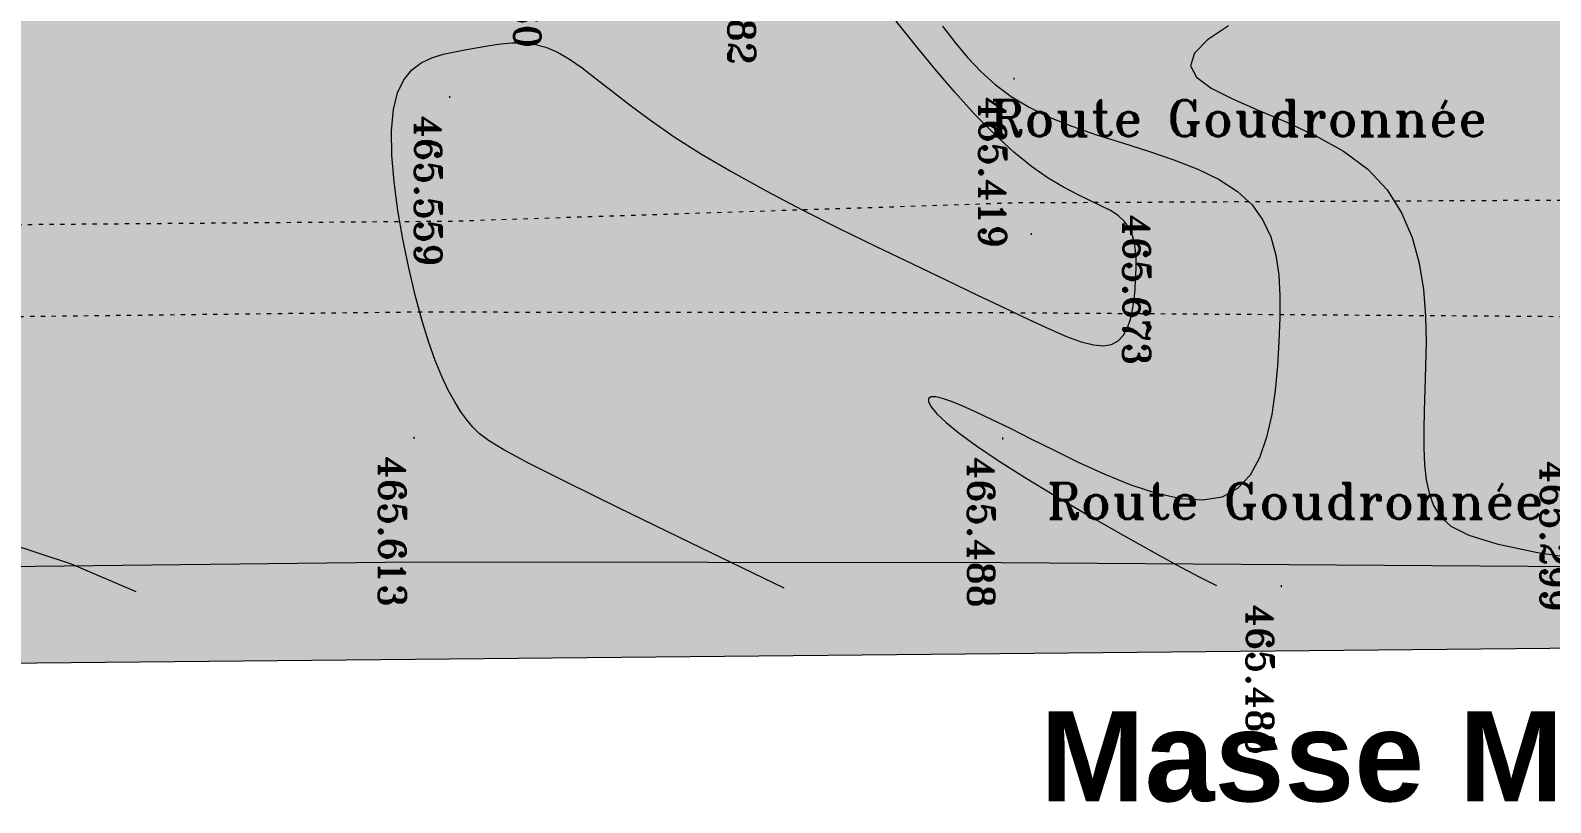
# Model space of a CAD drawing. Header units: millimetres. Extents: x 132836 to 1862386, y -330276 to -143438.
# Drawn here: x 167533 to 209873, y -298702 to -277202 of the extents above; entities that cross this region are included whole.
import ezdxf

# ---------------------------------------------------------------- set-up
doc = ezdxf.new("R2010")
doc.units = ezdxf.units.MM
doc.header["$MEASUREMENT"] = 0
doc.linetypes.add('ACAD_ISO03W100', pattern=[300, 120, -180])
for name, color, linetype in [('Cotations - 1_100', 7, 'Continuous'), ('Nouveau_CN_01_00', 7, 'Continuous'), ('Nouveau_CN_02_00', 7, 'Continuous'), ('Nouveau_rg', 7, 'Continuous'), ('Nouveau_TopoAlt', 7, 'Continuous'), ('Nouveau_TopoJIS', 7, 'Continuous')]:
    doc.layers.add(name, color=color, linetype=linetype)
doc.styles.add('STYLE_GENERE_3', font='')
doc.styles.add('STYLE_GENERE_5', font='romant.shx')
doc.styles.add('STYLE_GENERE_6', font='romant.shx')
doc.styles.get('STYLE_GENERE_3').set_extended_font_data('Arial', bold=True)

msp = doc.modelspace()

# ---------------------------------------------------------------- hatches: boundary and pattern name
at = {"linetype": 'Continuous', "lineweight": 0, "true_color": 0x6f6f6f}
h = msp.add_hatch(color=8, dxfattribs=at)
h.paths.add_polyline_path([(141848.442, -275935.042), (141848.442, -295062.571), (269220.821, -293826.868), (269220.821, -270902.734), (268763.049, -270902.734), (254213.6, -271040.575), (254213.6, -163437.635), (153156.2, -163437.635), (153156.2, -271040.575), (153182.962, -271040.57), (153183.146, -272000.514, -0.409427364), (149183.681, -275935.042)])
h.paths.add_polyline_path([(158435.584, -260639.953), (155145.584, -260639.953), (155145.584, -248364.953), (155145.584, -243089.974), (155145.584, -242189.974), (158435.584, -242189.974)], flags=0)
h.paths.add_polyline_path([(196775.042, -260810.571), (196775.042, -222495.57), (186955.542, -222495.57), (186955.542, -218295.57), (196754.55, -218295.57), (196754.55, -208495.57), (196754.55, -204495.57), (193355.542, -204495.57), (193355.542, -201780.57), (193355.542, -195161.535), (195576.034, -195161.535), (195576.034, -189810.571), (217850.068, -189810.571), (217850.068, -262266.885), (245610.045, -262266.885), (245610.045, -253395.571), (245626.034, -253395.571), (246426.034, -253395.571), (247826.034, -253395.571), (247826.034, -248005.571), (247826.034, -246605.571), (245626.034, -246605.571), (245610.045, -246605.571), (245610.045, -171995.57), (212806.28, -171995.57), (161503.433, -171995.57), (161503.433, -193810.571), (161503.433, -230015.57), (161503.433, -260810.571)], flags=0)
h.paths.add_polyline_path([(162737.042, -269433.913, -0.09031866), (162858.773, -268727.623, -0.201448728), (163912.639, -267592.74, -0.104211445), (164718.006, -267415.055), (165317.979, -267409.371, -0.104044608), (166125.354, -267571.244, -0.238255457), (167284.257, -268953.318, -0.055188622), (167336.836, -269390.334), (167338.931, -269611.438), (167351.046, -270890.267), (167092.583, -271892.761, -0.267949192), (165370.083, -272909.124), (164770.11, -272914.808, -0.193717464), (163379.252, -272370.185, -0.070568756), (163028.663, -271931.262, -0.131652498), (162751.253, -270933.845)], flags=0)
h.paths.add_polyline_path([(173316.986, -273599.031), (173316.986, -273452.052), (173330.488, -267377.824, -0.380556701), (175316.986, -265609.826), (175394.714, -265609.826), (175394.714, -270609.826), (190394.714, -270609.826), (190394.714, -265609.826), (195356.191, -265609.826, -0.414213562), (196856.191, -267109.826), (196856.191, -273660.699, -0.345501612), (195137.285, -275433.432), (175327.752, -275599.002, -0.415791099)], flags=0)
h.paths.add_polyline_path([(205510.093, -271504.083, -0.134473934), (205230.948, -270484.937), (205230.948, -268984.937, -0.414213562), (207230.948, -266984.937), (207830.948, -266984.937, -0.414213562), (209830.948, -268984.937), (209830.948, -270484.937, -0.128820346), (209574.03, -271465.581, -0.270936291), (207830.948, -272484.937), (207230.948, -272484.937, -0.264979997)], flags=0)
h.paths.add_polyline_path([(217862.687, -273329.325), (217869.949, -267730.336, -0.098561509), (218100.718, -266943.721), (218117.681, -266951.545, -0.258849002), (219955.479, -265605.827), (219953.141, -265587.294), (220637.569, -265587.294), (220637.569, -265687.294), (220637.569, -270687.294), (250537.569, -270687.294), (250537.569, -265687.294), (252208.004, -265687.294), (254186.294, -265687.294), (254186.294, -267687.294), (254186.294, -271062.255, 0.001345761), (254186.323, -271073.021), (254197.209, -273095.233, -0.414213562), (252208.004, -275105.97), (243484.534, -275105.97, -0.005188955), (243431.438, -275116.103), (235447.992, -275196.191), (220071.012, -275253.24, -0.386553331), (217873.089, -273475.385, -0.025189219)], flags=0)

# ---------------------------------------------------------------- linework, layer by layer
at = {"color": 9, "linetype": 'Continuous', "lineweight": 5}
msp.add_lwpolyline([(149183.681, -275935.042), (141848.442, -275935.042), (141848.442, -295062.571), (269220.821, -293826.868), (269220.821, -270902.734), (268763.049, -270902.734), (254213.6, -271040.575), (254213.6, -163437.635), (153163.039, -163437.635), (153163.039, -271040.575), (153156.2, -271040.575), (153156.383, -272000.519), (153183.146, -272000.514, -0.409427364)], format="xyb", close=True, dxfattribs=at)
at = {"layer": 'Nouveau_CN_01_00', "color": 8, "linetype": 'Continuous', "lineweight": 5, "flags": 128}
for points in [[(188529.164, -292729.003), (185915.387, -291468.077), (183915.618, -290497.686), (182441.376, -289772.621), (181404.182, -289247.67), (180715.553, -288877.623), (180287.008, -288617.269), (180030.068, -288421.396), (179856.249, -288244.795), (179691.907, -288048.427), (179522.731, -287817.95), (179349.246, -287545.196), (179171.976, -287221.994), (178991.448, -286840.176), (178808.184, -286391.573), (178622.711, -285868.015), (178435.553, -285261.334), (178248.603, -284569.167), (178069.231, -283812.379), (177906.177, -283017.64), (177768.177, -282211.623), (177663.971, -281420.999), (177602.297, -280672.438), (177591.894, -279992.612), (177641.5, -279408.192), (177756.797, -278938.759), (177931.245, -278575.53), (178155.245, -278302.632), (178419.199, -278104.191), (178713.511, -277964.333), (179028.581, -277867.185), (179354.813, -277796.874), (179682.608, -277737.526), (180004.323, -277677.277), (180320.121, -277620.297), (180632.122, -277574.769), (180942.444, -277548.872), (181253.204, -277550.786), (181566.521, -277588.693), (181884.513, -277670.773), (182209.298, -277805.206), (182544.781, -277998.019), (182902.01, -278246.624), (183293.821, -278546.278), (183733.05, -278892.239), (184232.532, -279279.765), (184805.102, -279704.112), (185463.595, -280160.539), (186220.848, -280644.304), (187082.939, -281149.964), (188028.927, -281669.283), (189031.114, -282193.324), (190061.8, -282713.15), (191093.29, -283219.826), (192097.883, -283704.414), (193047.884, -284157.978), (193915.593, -284571.582), (194679.319, -284937.418), (195341.404, -285252.199), (195910.195, -285513.767), (196394.038, -285719.963), (196801.282, -285868.629), (197140.274, -285957.606), (197419.362, -285984.736), (197646.892, -285947.861), (197830.631, -285846.833), (197976.021, -285689.54), (198087.92, -285485.884), (198171.189, -285245.765), (198230.686, -284979.082), (198271.272, -284695.735), (198297.806, -284405.625), (198315.147, -284118.652), (198326.444, -283843.218), (198327.998, -283581.735), (198314.396, -283335.121), (198280.228, -283104.289), (198220.083, -282890.156), (198128.549, -282693.638), (198000.215, -282515.649), (197829.671, -282357.106), (197612.721, -282216.374), (197350.038, -282081.625), (197043.509, -281938.479), (196695.023, -281772.558), (196306.467, -281569.482), (195879.731, -281314.874), (195416.703, -280994.353), (194919.27, -280593.542), (194390.857, -280103.837), (193841.03, -279539.733), (193280.892, -278921.5), (192721.545, -278269.409), (192174.092, -277603.732), (191649.635, -276944.737)], [(200898.359, -277074.262), (200318.389, -277465.487), (199953.061, -277837.699), (199842.549, -278185.18), (200011.064, -278505.491), (200418.959, -278809.294), (201010.623, -279110.529), (201730.446, -279423.136), (202522.817, -279761.054), (203332.124, -280138.224), (204102.758, -280568.585), (204779.108, -281066.076), (205317.81, -281639.603), (205724.487, -282277.933), (206017.012, -282964.798), (206213.254, -283683.931), (206331.085, -284419.065), (206388.377, -285153.931), (206402.999, -285872.264), (206392.823, -286557.794), (206373.865, -287197.224), (206354.717, -287789.127), (206342.116, -288335.045), (206342.799, -288836.523), (206363.503, -289295.101), (206410.965, -289712.323), (206491.921, -290089.732), (206613.11, -290428.869), (206792.874, -290732.323), (207095.991, -291006.864), (207598.841, -291260.305), (208377.81, -291500.461), (209509.278, -291735.147), (211069.629, -291972.178)]]:
    msp.add_lwpolyline(points, dxfattribs=at)
at = {"layer": 'Nouveau_CN_02_00', "color": 8, "linetype": 'Continuous', "lineweight": 5, "flags": 128}
for points in [[(192936.267, -277081.454), (193282.648, -277533.366), (193635.185, -277954.111), (194005.802, -278344.51), (194406.425, -278705.382), (194848.98, -279037.546), (195345.391, -279341.822), (195907.584, -279619.029), (196541.527, -279871.404), (197229.356, -280106.842), (197947.252, -280334.656), (198671.393, -280564.159), (199377.959, -280804.665), (200043.129, -281065.485), (200643.083, -281355.932), (201154, -281685.319), (201558.167, -282061.045), (201862.299, -282482.854), (202079.222, -282948.576), (202221.758, -283456.041), (202302.731, -284003.08), (202334.966, -284587.523), (202331.285, -285207.2), (202304.512, -285859.942), (202263.415, -286540.03), (202200.533, -287227.551), (202104.35, -287899.043), (201963.35, -288531.045), (201766.015, -289100.095), (201500.829, -289582.732), (201156.276, -289955.493), (200720.839, -290194.918), (200188.518, -290285.521), (199575.385, -290243.731), (198903.03, -290093.952), (198193.039, -289860.59), (197467.003, -289568.049), (196746.51, -289240.734), (196053.148, -288903.05), (195408.507, -288579.403), (194830.311, -288290.254), (194320.83, -288040.293), (193878.47, -287830.269), (193501.637, -287660.928), (193188.738, -287533.02), (192938.177, -287447.29), (192748.361, -287404.487), (192617.696, -287405.358), (192546.495, -287450.85), (192542.705, -287542.708), (192616.178, -287682.875), (192776.769, -287873.295), (193034.329, -288115.91), (193398.713, -288412.666), (193879.774, -288765.504), (194487.366, -289176.369), (195222.509, -289643.053), (196050.899, -290146.741), (196929.398, -290664.468), (197814.869, -291173.268), (198664.174, -291650.175), (199434.177, -292072.223), (200081.74, -292416.446), (200563.726, -292659.879)], [(170477.321, -292832.69), (168675.669, -292063.005), (166907.369, -291476.942)]]:
    msp.add_lwpolyline(points, dxfattribs=at)
at = {"layer": 'Nouveau_rg', "color": 8, "linetype": 'ACAD_ISO03W100', "lineweight": 5, "flags": 128}
for points in [[(147370.269, -282316.112), (159670.32, -282664.9), (179275.298, -282510.063), (194991.976, -281998.236), (213759.607, -281907.432), (235140.339, -281707.415), (252256.572, -281607.554), (263853.93, -281657.478)], [(150123.674, -285374.791), (161059.857, -285235.764), (178189.99, -285039.487), (194620.815, -285058.524), (210546.59, -285167.338), (228252.859, -284910.797), (246145.911, -284550.51), (263969.846, -284632.08)]]:
    msp.add_lwpolyline(points, dxfattribs=at)
at = {"layer": 'Nouveau_rg', "color": 8, "linetype": 'Continuous', "lineweight": 5, "flags": 128}
msp.add_lwpolyline([(150212.147, -292334.229), (161143.965, -292195.257), (178225.831, -291999.533), (194593.006, -292018.496), (210573.232, -292127.683), (228480.963, -291868.223), (245929.775, -290976.51), (264357.683, -290976.51)], dxfattribs=at)
at = {"layer": 'Nouveau_TopoJIS', "color": 8, "linetype": 'Continuous', "lineweight": 5}
for p, q in [((194926.911, -278518.51), (194926.911, -278568.51)), ((179204.911, -279030.51), (179204.911, -279080.51)), ((195402.911, -282847.51), (195402.911, -282897.51)), ((178207.911, -288519.51), (178207.911, -288569.51)), ((194606.911, -288538.51), (194606.911, -288588.51)), ((202368.911, -292649.51), (202368.911, -292699.51))]:
    msp.add_line(p, q, dxfattribs=at)

# ---------------------------------------------------------------- texts
at = {"layer": 'Cotations - 1_100', "color": 7, "linetype": 'Continuous', "lineweight": 5, "insert": (195656.351, -296162.924), "char_height": 2503.58919, "attachment_point": 1, "style": 'STYLE_GENERE_3'}
msp.add_mtext('\\A1;{\\pql;\\fArial|b1|i0|c0|p38;Masse\\fArial|b1|i0|c0|p38; \\fArial|b1|i0|c0|p38;\\H0.998566x;Modifié }', dxfattribs=at)
at = {"layer": 'Nouveau_rg', "color": 14, "linetype": 'Continuous', "lineweight": 5, "true_color": 0x990000, "char_height": 1000, "attachment_point": 9, "style": 'STYLE_GENERE_6'}
for insert in [(208107.634, -280146.027), (209680.351, -290805.661)]:
    msp.add_mtext('\\A1;{\\pqr;\\Fromant.shx;Route Goudronnée}', dxfattribs=dict(at, insert=insert))
at = {"layer": 'Nouveau_TopoAlt', "color": 253, "linetype": 'Continuous', "lineweight": 5, "true_color": 0x9f9f9f, "char_height": 750, "attachment_point": 1, "rotation": 270, "style": 'STYLE_GENERE_5'}
for s, insert in [('\\A1;{\\pql;\\Fromant.shx;465.760}', (181748.723, -273477.01)), ('\\A1;{\\pql;\\Fromant.shx;465.682}', (187714.723, -273946.01)), ('\\A1;{\\pql;\\Fromant.shx;465.419}', (194708.723, -279047.01)), ('\\A1;{\\pql;\\Fromant.shx;465.559}', (178986.723, -279559.01)), ('\\A1;{\\pql;\\Fromant.shx;465.673}', (198721.968, -282319.109)), ('\\A1;{\\pql;\\Fromant.shx;465.613}', (177989.723, -289048.01)), ('\\A1;{\\pql;\\Fromant.shx;465.488}', (194388.723, -289067.01)), ('\\A1;{\\pql;\\Fromant.shx;465.299}', (210341.723, -289176.01)), ('\\A1;{\\pql;\\Fromant.shx;465.485}', (202150.723, -293178.01))]:
    msp.add_mtext(s, dxfattribs=dict(at, insert=insert))

doc.saveas('drawing.dxf')
